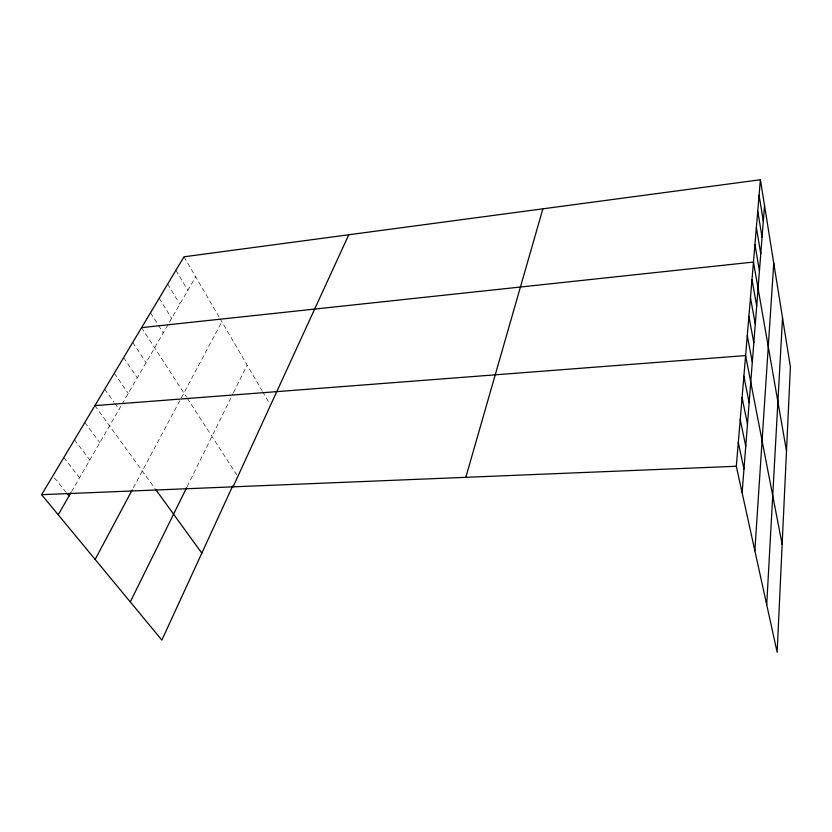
<?xml version="1.0" encoding="UTF-8"?>
<svg xmlns="http://www.w3.org/2000/svg" width="832" height="832" viewBox="0 0 832 832"><rect width="100%" height="100%" fill="white"/><g stroke="black" fill="none" stroke-linecap="round" stroke-linejoin="round"><path stroke-width="0.62" stroke-dasharray="4.16 3.12" d="M187.221 486.512L232.991 393.723M233.532 392.621L247.135 365.05M133.338 487.791L221.874 321.724M71.521 491.702L121.503 405.174M122.117 404.102L195.655 276.786M54.475 477.88L65.801 491.972M63.804 457.579L79.581 477.745M74.454 439.795L89.835 459.982M84.812 422.479L99.83 442.686M94.9 405.621L155.21 488.831M104.728 389.21L114.026 402.355M114.743 403.364L119.038 409.438M114.296 373.225L128.274 393.442M123.625 357.635L137.28 377.853M132.725 342.441L146.068 362.638M141.586 327.631L186.607 397.238M187.283 398.299L236.694 474.687M150.498 312.749L157.882 324.407M158.548 325.468L163.249 332.894M159.182 298.23L171.652 318.354M167.658 284.076L179.847 304.158M175.926 270.275L187.845 290.316M183.997 256.797L219.43 317.543M220.043 318.594L261.986 390.51M262.631 391.602L269.516 403.406"/><path stroke-width="1.25" d="M766.709 604.718L782.527 317.845M754.853 550.753L773.76 263.162M742.123 492.762L764.535 205.618M760.386 179.743L790.4 366.943L777.14 652.257L736.31 466.263L760.386 179.743L183.997 256.797L41.6 494.676L161.855 640.11L232.679 485.992M465.816 477.329L542.88 208.811M233.064 486.845L348.764 234.77M130.281 601.921L186.659 487.646M95.15 559.426L132.194 489.944M58.198 514.758L70.897 492.773M141.586 327.631L753.459 262.049L786.5 450.954M94.9 405.621L745.607 355.576L782.153 544.388M41.6 494.676L736.31 466.263M66.612 492.981L69.035 495.997M155.958 489.861L201.822 553.145M738.296 442.53L743.974 469.082M740.22 419.64L745.753 446.222M742.082 397.54L747.479 424.143M743.87 376.199L749.143 402.802M747.282 335.639L752.315 362.201M748.904 316.347L753.823 342.867M750.474 297.669L755.279 324.137M751.993 279.583L756.694 305.989M754.936 244.556L759.439 270.816M756.361 227.594L760.77 253.781M757.744 211.162L762.06 237.245M759.086 195.208L763.318 221.198"/></g></svg>
